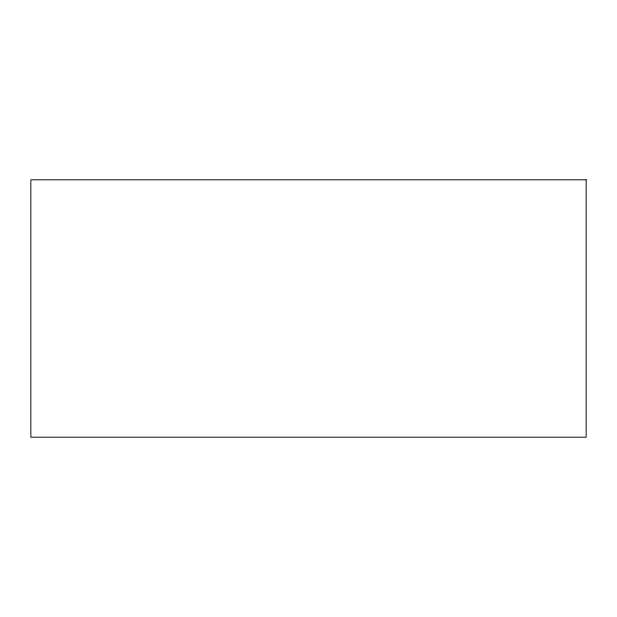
<?xml version="1.0" encoding="UTF-8"?>
<svg xmlns="http://www.w3.org/2000/svg" width="617" height="617" viewBox="0 0 617 617"><rect width="100%" height="100%" fill="white"/><g stroke="black" fill="none" stroke-linecap="round" stroke-linejoin="round"><path stroke-width="0.93" d="M586.15 179.802L30.85 179.802L30.85 437.198L586.15 437.198L586.15 179.802"/></g></svg>
